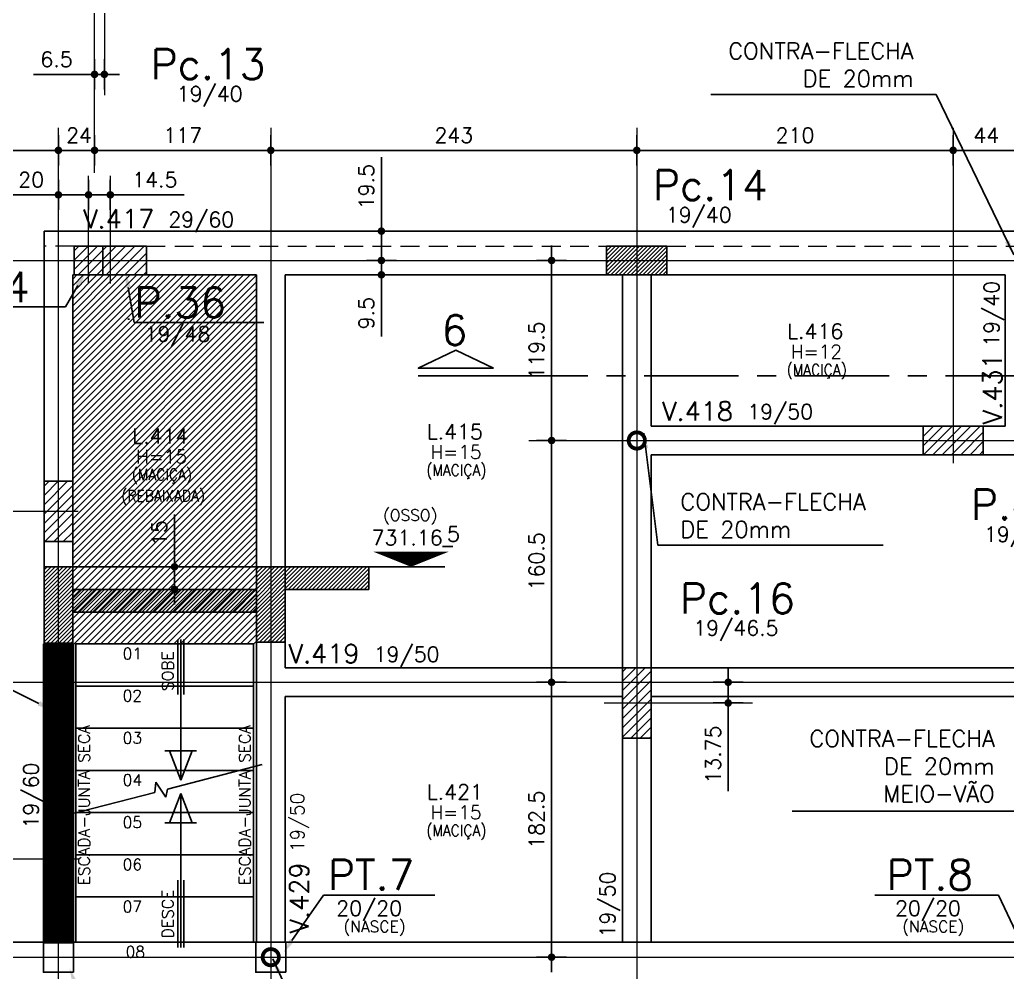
# Model space of a CAD drawing. Header units: inches. Extents: x 17515 to 34518, y -9122 to -4917.
# Drawn here: x 18846 to 19501, y -7800 to -7167 of the extents above; entities that cross this region are included whole.
import ezdxf
from ezdxf.enums import TextEntityAlignment as Align

# ---------------------------------------------------------------- set-up
doc = ezdxf.new("R2010")
doc.units = ezdxf.units.IN
doc.header["$LTSCALE"] = 50
doc.header["$MEASUREMENT"] = 0
doc.linetypes.add('CENTER', pattern=[2, 1.25, -0.25, 0.25, -0.25])
doc.linetypes.add('HIDDEN', pattern=[0.375, 0.25, -0.125])
for name, color, linetype in [('ALVENARIA', 10, 'HIDDEN'), ('CONTRA-FLECHA', 152, 'Continuous'), ('CORTE-FORMA', 1, 'Continuous'), ('COTA', 6, 'Continuous'), ('ESCADA', 8, 'Continuous'), ('FO-HACHURA_PILAR-CONT', 252, 'Continuous'), ('FO-HACHURA_PILAR-MORRE', 252, 'Continuous'), ('FO-TEXTO-LAJES', 152, 'Continuous'), ('FO-TEXTO-VIGAS', 3, 'Continuous'), ('HACHUR LAJE', 141, 'Continuous'), ('NIVEL', 3, 'Continuous'), ('P-C', 1, 'Continuous'), ('P-M', 7, 'Continuous'), ('P-N', 5, 'Continuous'), ('PAREDE', 191, 'Continuous'), ('TEXTO', 3, 'Continuous')]:
    doc.layers.add(name, color=color, linetype=linetype)
for name, color, linetype, lineweight in [('FO-Eixos', 150, 'Continuous', 5), ('FO-Textos dos pilares', 3, 'Continuous', 20), ('FO-Vigas', 2, 'Continuous', 30)]:
    doc.layers.add(name, color=color, linetype=linetype, lineweight=lineweight)
doc.styles.add('ROMANS', font='romans.shx')
doc.dimstyles.new('COTA_50', dxfattribs={"dimscale": 5, "dimtxt": 2, "dimasz": 1, "dimexe": 2, "dimexo": 1.5, "dimgap": 1, "dimtad": 1, "dimzin": 12, "dimdsep": 46, "dimtxsty": 'ROMANS', "dimblk1": 'COTA', "dimblk2": 'COTA', "dimsah": 1, "dimcen": -4, "dimdle": 1.5, "dimclrd": 6, "dimclre": 6, "dimclrt": 3, "dimadec": 0, "dimazin": 0, "dimtfac": 1, "dimtofl": 0, "dimtmove": 0, "dimatfit": 3, "dimldrblk": 'COTA', "dimfxl": 1, "dimtolj": 1, "dimtzin": 12, "dimarcsym": 0})
doc.dimstyles.new('NOTA', dxfattribs={"dimscale": 5, "dimtxt": 2, "dimasz": 2, "dimexe": 1.5, "dimexo": 2, "dimgap": 1, "dimtad": 1, "dimdec": 1, "dimzin": 12, "dimdsep": 46, "dimtxsty": 'ROMANS', "dimcen": 0.09, "dimclrd": 8, "dimclre": 8, "dimclrt": 3, "dimadec": 0, "dimazin": 0, "dimtfac": 1, "dimtdec": 1, "dimtofl": 0, "dimtmove": 0, "dimatfit": 3, "dimfxl": 1, "dimtolj": 1, "dimtzin": 12, "dimarcsym": 0})

# ---------------------------------------------------------------- blocks, each defined once
blk = doc.blocks.new('COTA')
at = {"layer": 'COTA'}
for p, q in [((0, -2), (0, 2)), ((2, 0), (-2, 0))]:
    blk.add_line(p, q, dxfattribs=at)
at = {"layer": 'COTA', "const_width": 0.5}
blk.add_lwpolyline([(-0.25, 0, 1), (0.25, 0, 1)], format="xyb", close=True, dxfattribs=at)
blk = doc.blocks.new('*D7')
at = {"layer": 'COTA', "color": 6, "lineweight": -2, "transparency": 16777216}
for p, q in [((18948.5, -7525.5), (18948.5, -7495.74)), ((18951.5, -7530.5), (18958.5, -7530.5)), ((18951.5, -7545.5), (18958.5, -7545.5)), ((18948.5, -7550.5), (18948.5, -7555.5))]:
    blk.add_line(p, q, dxfattribs=at)
at = {"layer": 'Defpoints', "color": 0, "transparency": 16777216}
for p in [(18944, -7530.5), (18948.5, -7530.5), (18944, -7545.5)]:
    blk.add_point(p, dxfattribs=at)
at = {"layer": 'COTA', "color": 6, "lineweight": -2, "transparency": 16777216, "xscale": 5, "yscale": 5, "zscale": 5}
for p, rotation in [((18948.5, -7530.5), 270), ((18948.5, -7545.5), 90)]:
    blk.add_blockref('COTA', p, dxfattribs=dict(at, rotation=rotation))
at = {"layer": 'COTA', "color": 3, "transparency": 16777216, "insert": (18938.5, -7508.12), "char_height": 10, "attachment_point": 5, "rotation": 90, "style": 'ROMANS'}
blk.add_mtext('\\A1;15', dxfattribs=at)
blk = doc.blocks.new('*D26')
at = {"layer": 'COTA', "color": 6, "lineweight": -2, "transparency": 16777216}
for p, q in [((18224.01, -7252.09), (18224.01, -7244.02)), ((18871.43, -7254.05), (18871.43, -7244.02)), ((18866.43, -7254.02), (18229.01, -7254.02))]:
    blk.add_line(p, q, dxfattribs=at)
at = {"layer": 'Defpoints', "color": 0, "transparency": 16777216}
for p in [(18224.01, -7254.02), (18224.01, -7259.59), (18871.43, -7261.55)]:
    blk.add_point(p, dxfattribs=at)
at = {"layer": 'COTA', "color": 6, "lineweight": -2, "transparency": 16777216, "xscale": 5, "yscale": 5, "zscale": 5, "rotation": 180}
blk.add_blockref('COTA', (18224.01, -7254.02), dxfattribs=at)
at = {"layer": 'COTA', "color": 6, "lineweight": -2, "transparency": 16777216, "xscale": 5, "yscale": 5, "zscale": 5}
blk.add_blockref('COTA', (18871.43, -7254.02), dxfattribs=at)
at = {"layer": 'COTA', "color": 3, "transparency": 16777216, "insert": (18547.72, -7244.02), "char_height": 10, "attachment_point": 5, "style": 'ROMANS'}
blk.add_mtext('\\A1;%%P647.5', dxfattribs=at)
blk = doc.blocks.new('*D27')
at = {"layer": 'COTA', "color": 6, "lineweight": -2, "transparency": 16777216}
for p, q in [((18871.43, -7248.65), (18871.43, -7244.02)), ((18895.43, -7248.65), (18895.43, -7244.02)), ((18890.43, -7254.02), (18876.43, -7254.02))]:
    blk.add_line(p, q, dxfattribs=at)
at = {"layer": 'Defpoints', "color": 0, "transparency": 16777216}
for p in [(18871.43, -7254.02), (18871.43, -7256.15), (18895.43, -7256.15)]:
    blk.add_point(p, dxfattribs=at)
at = {"layer": 'COTA', "color": 6, "lineweight": -2, "transparency": 16777216, "xscale": 5, "yscale": 5, "zscale": 5, "rotation": 180}
blk.add_blockref('COTA', (18871.43, -7254.02), dxfattribs=at)
at = {"layer": 'COTA', "color": 6, "lineweight": -2, "transparency": 16777216, "xscale": 5, "yscale": 5, "zscale": 5}
blk.add_blockref('COTA', (18895.43, -7254.02), dxfattribs=at)
at = {"layer": 'COTA', "color": 3, "transparency": 16777216, "insert": (18885.12, -7244.02), "char_height": 10, "attachment_point": 5, "style": 'ROMANS'}
blk.add_mtext('\\A1;24', dxfattribs=at)
blk = doc.blocks.new('*D28')
at = {"layer": 'COTA', "color": 6, "lineweight": -2, "transparency": 16777216}
for p, q in [((18895.43, -7253.65), (18895.43, -7264.02)), ((18900.43, -7254.02), (19007.43, -7254.02)), ((19012.43, -7253.65), (19012.43, -7264.02))]:
    blk.add_line(p, q, dxfattribs=at)
at = {"layer": 'Defpoints', "color": 0, "transparency": 16777216}
for p in [(18895.43, -7246.15), (19012.43, -7246.15), (19012.43, -7254.02)]:
    blk.add_point(p, dxfattribs=at)
at = {"layer": 'COTA', "color": 6, "lineweight": -2, "transparency": 16777216, "xscale": 5, "yscale": 5, "zscale": 5, "rotation": 180}
blk.add_blockref('COTA', (18895.43, -7254.02), dxfattribs=at)
at = {"layer": 'COTA', "color": 6, "lineweight": -2, "transparency": 16777216, "xscale": 5, "yscale": 5, "zscale": 5}
blk.add_blockref('COTA', (19012.43, -7254.02), dxfattribs=at)
at = {"layer": 'COTA', "color": 3, "transparency": 16777216, "insert": (18953.93, -7244.02), "char_height": 10, "attachment_point": 5, "style": 'ROMANS'}
blk.add_mtext('\\A1;117', dxfattribs=at)
blk = doc.blocks.new('*D29')
at = {"layer": 'COTA', "color": 6, "lineweight": -2, "transparency": 16777216}
for p, q in [((19012.43, -7254.27), (19012.43, -7244.02)), ((19255.4, -7254.27), (19255.4, -7244.02)), ((19017.43, -7254.02), (19250.4, -7254.02))]:
    blk.add_line(p, q, dxfattribs=at)
at = {"layer": 'Defpoints', "color": 0, "transparency": 16777216}
for p in [(19255.4, -7254.02), (19012.43, -7261.77), (19255.4, -7261.77)]:
    blk.add_point(p, dxfattribs=at)
at = {"layer": 'COTA', "color": 6, "lineweight": -2, "transparency": 16777216, "xscale": 5, "yscale": 5, "zscale": 5, "rotation": 180}
blk.add_blockref('COTA', (19012.43, -7254.02), dxfattribs=at)
at = {"layer": 'COTA', "color": 6, "lineweight": -2, "transparency": 16777216, "xscale": 5, "yscale": 5, "zscale": 5}
blk.add_blockref('COTA', (19255.4, -7254.02), dxfattribs=at)
at = {"layer": 'COTA', "color": 3, "transparency": 16777216, "insert": (19133.92, -7244.02), "char_height": 10, "attachment_point": 5, "style": 'ROMANS'}
blk.add_mtext('\\A1;243', dxfattribs=at)
blk = doc.blocks.new('*D30')
at = {"layer": 'COTA', "color": 6, "lineweight": -2, "transparency": 16777216}
for p, q in [((19255.4, -7256.09), (19255.4, -7244.02)), ((19465.43, -7256.09), (19465.43, -7244.02)), ((19260.4, -7254.02), (19460.43, -7254.02))]:
    blk.add_line(p, q, dxfattribs=at)
at = {"layer": 'Defpoints', "color": 0, "transparency": 16777216}
for p in [(19465.43, -7254.02), (19255.4, -7263.59), (19465.43, -7263.59)]:
    blk.add_point(p, dxfattribs=at)
at = {"layer": 'COTA', "color": 6, "lineweight": -2, "transparency": 16777216, "xscale": 5, "yscale": 5, "zscale": 5, "rotation": 180}
blk.add_blockref('COTA', (19255.4, -7254.02), dxfattribs=at)
at = {"layer": 'COTA', "color": 6, "lineweight": -2, "transparency": 16777216, "xscale": 5, "yscale": 5, "zscale": 5}
blk.add_blockref('COTA', (19465.43, -7254.02), dxfattribs=at)
at = {"layer": 'COTA', "color": 3, "transparency": 16777216, "insert": (19360.42, -7244.02), "char_height": 10, "attachment_point": 5, "style": 'ROMANS'}
blk.add_mtext('\\A1;210', dxfattribs=at)
blk = doc.blocks.new('*D31')
at = {"layer": 'COTA', "color": 6, "lineweight": -2, "transparency": 16777216}
for p, q in [((19465.43, -7259.14), (19465.43, -7244.02)), ((19509.43, -7259.14), (19509.43, -7244.02)), ((19470.43, -7254.02), (19504.43, -7254.02))]:
    blk.add_line(p, q, dxfattribs=at)
at = {"layer": 'Defpoints', "color": 0, "transparency": 16777216}
for p in [(19509.43, -7254.02), (19465.43, -7266.64), (19509.43, -7266.64)]:
    blk.add_point(p, dxfattribs=at)
at = {"layer": 'COTA', "color": 6, "lineweight": -2, "transparency": 16777216, "xscale": 5, "yscale": 5, "zscale": 5, "rotation": 180}
blk.add_blockref('COTA', (19465.43, -7254.02), dxfattribs=at)
at = {"layer": 'COTA', "color": 6, "lineweight": -2, "transparency": 16777216, "xscale": 5, "yscale": 5, "zscale": 5}
blk.add_blockref('COTA', (19509.43, -7254.02), dxfattribs=at)
at = {"layer": 'COTA', "color": 3, "transparency": 16777216, "insert": (19487.43, -7244.02), "char_height": 10, "attachment_point": 5, "style": 'ROMANS'}
blk.add_mtext('\\A1;44', dxfattribs=at)
blk = doc.blocks.new('*D32')
at = {"layer": 'COTA', "color": 6, "lineweight": -2, "transparency": 16777216}
for p, q in [((19509.43, -7257.31), (19509.43, -7244.02)), ((19683.93, -7257.31), (19683.93, -7244.02)), ((19514.43, -7254.02), (19678.93, -7254.02))]:
    blk.add_line(p, q, dxfattribs=at)
at = {"layer": 'Defpoints', "color": 0, "transparency": 16777216}
for p in [(19683.93, -7254.02), (19509.43, -7264.81), (19683.93, -7264.81)]:
    blk.add_point(p, dxfattribs=at)
at = {"layer": 'COTA', "color": 6, "lineweight": -2, "transparency": 16777216, "xscale": 5, "yscale": 5, "zscale": 5, "rotation": 180}
blk.add_blockref('COTA', (19509.43, -7254.02), dxfattribs=at)
at = {"layer": 'COTA', "color": 6, "lineweight": -2, "transparency": 16777216, "xscale": 5, "yscale": 5, "zscale": 5}
blk.add_blockref('COTA', (19683.93, -7254.02), dxfattribs=at)
at = {"layer": 'COTA', "color": 3, "transparency": 16777216, "insert": (19596.68, -7244.02), "char_height": 10, "attachment_point": 5, "style": 'ROMANS'}
blk.add_mtext('\\A1;174.5', dxfattribs=at)
blk = doc.blocks.new('*D99')
at = {"layer": 'COTA', "color": 6, "lineweight": -2, "transparency": 16777216}
for p, q in [((19197.68, -7327.15), (19188.84, -7327.15)), ((19198.84, -7332.15), (19198.84, -7441.65)), ((19197.68, -7446.65), (19188.84, -7446.65))]:
    blk.add_line(p, q, dxfattribs=at)
at = {"layer": 'Defpoints', "color": 0, "transparency": 16777216}
for p in [(19205.18, -7327.15), (19198.84, -7446.65), (19205.18, -7446.65)]:
    blk.add_point(p, dxfattribs=at)
at = {"layer": 'COTA', "color": 6, "lineweight": -2, "transparency": 16777216, "xscale": 5, "yscale": 5, "zscale": 5}
for p, rotation in [((19198.84, -7327.15), 90), ((19198.84, -7446.65), 270)]:
    blk.add_blockref('COTA', p, dxfattribs=dict(at, rotation=rotation))
at = {"layer": 'COTA', "color": 3, "transparency": 16777216, "insert": (19188.84, -7386.9), "char_height": 10, "attachment_point": 5, "rotation": 90, "style": 'ROMANS'}
blk.add_mtext('\\A1;119.5', dxfattribs=at)
blk = doc.blocks.new('*D100')
at = {"layer": 'COTA', "color": 6, "lineweight": -2, "transparency": 16777216}
for p, q in [((19202.09, -7446.65), (19188.84, -7446.65)), ((19198.84, -7451.65), (19198.84, -7602.15)), ((19202.09, -7607.15), (19188.84, -7607.15))]:
    blk.add_line(p, q, dxfattribs=at)
at = {"layer": 'Defpoints', "color": 0, "transparency": 16777216}
for p in [(19209.59, -7446.65), (19198.84, -7607.15), (19209.59, -7607.15)]:
    blk.add_point(p, dxfattribs=at)
at = {"layer": 'COTA', "color": 6, "lineweight": -2, "transparency": 16777216, "xscale": 5, "yscale": 5, "zscale": 5}
for p, rotation in [((19198.84, -7446.65), 90), ((19198.84, -7607.15), 270)]:
    blk.add_blockref('COTA', p, dxfattribs=dict(at, rotation=rotation))
at = {"layer": 'COTA', "color": 3, "transparency": 16777216, "insert": (19188.84, -7526.9), "char_height": 10, "attachment_point": 5, "rotation": 90, "style": 'ROMANS'}
blk.add_mtext('\\A1;160.5', dxfattribs=at)
blk = doc.blocks.new('*D101')
at = {"layer": 'COTA', "color": 6, "lineweight": -2, "transparency": 16777216}
for p, q in [((19205.79, -7607.15), (19188.84, -7607.15)), ((19198.84, -7612.15), (19198.84, -7784.65)), ((19205.79, -7789.65), (19188.84, -7789.65))]:
    blk.add_line(p, q, dxfattribs=at)
at = {"layer": 'Defpoints', "color": 0, "transparency": 16777216}
for p in [(19213.29, -7607.15), (19198.84, -7789.65), (19213.29, -7789.65)]:
    blk.add_point(p, dxfattribs=at)
at = {"layer": 'COTA', "color": 6, "lineweight": -2, "transparency": 16777216, "xscale": 5, "yscale": 5, "zscale": 5}
for p, rotation in [((19198.84, -7607.15), 90), ((19198.84, -7789.65), 270)]:
    blk.add_blockref('COTA', p, dxfattribs=dict(at, rotation=rotation))
at = {"layer": 'COTA', "color": 3, "transparency": 16777216, "insert": (19188.84, -7698.4), "char_height": 10, "attachment_point": 5, "rotation": 90, "style": 'ROMANS'}
blk.add_mtext('\\A1;182.5', dxfattribs=at)
blk = doc.blocks.new('*D140')
at = {"layer": 'COTA', "color": 6, "lineweight": -2, "transparency": 16777216}
for p, q in [((18890.43, -7203.59), (18854.96, -7203.59)), ((18895.43, -7203.61), (18895.43, -7213.59)), ((18901.93, -7203.61), (18901.93, -7213.59)), ((18906.93, -7203.59), (18911.93, -7203.59))]:
    blk.add_line(p, q, dxfattribs=at)
at = {"layer": 'Defpoints', "color": 0, "transparency": 16777216}
for p in [(18895.43, -7196.11), (18901.93, -7196.11), (18895.43, -7203.59)]:
    blk.add_point(p, dxfattribs=at)
at = {"layer": 'COTA', "color": 6, "lineweight": -2, "transparency": 16777216, "xscale": 5, "yscale": 5, "zscale": 5}
blk.add_blockref('COTA', (18895.43, -7203.59), dxfattribs=at)
at = {"layer": 'COTA', "color": 6, "lineweight": -2, "transparency": 16777216, "xscale": 5, "yscale": 5, "zscale": 5, "rotation": 180}
blk.add_blockref('COTA', (18901.93, -7203.59), dxfattribs=at)
at = {"layer": 'COTA', "color": 3, "transparency": 16777216, "insert": (18870.19, -7193.59), "char_height": 10, "attachment_point": 5, "style": 'ROMANS'}
blk.add_mtext('\\A1;6.5', dxfattribs=at)
blk = doc.blocks.new('*D154')
at = {"layer": 'COTA', "color": 6, "lineweight": -2, "transparency": 16777216}
for p, q in [((19316.09, -7602.15), (19316.09, -7597.15)), ((19321.03, -7607.15), (19326.09, -7607.15)), ((19321.03, -7620.9), (19326.09, -7620.9)), ((19316.09, -7625.9), (19316.09, -7679.47))]:
    blk.add_line(p, q, dxfattribs=at)
at = {"layer": 'Defpoints', "color": 0, "transparency": 16777216}
for p in [(19313.53, -7607.15), (19313.53, -7620.9), (19316.09, -7620.9)]:
    blk.add_point(p, dxfattribs=at)
at = {"layer": 'COTA', "color": 6, "lineweight": -2, "transparency": 16777216, "xscale": 5, "yscale": 5, "zscale": 5}
for p, rotation in [((19316.09, -7607.15), 270), ((19316.09, -7620.9), 90)]:
    blk.add_blockref('COTA', p, dxfattribs=dict(at, rotation=rotation))
at = {"layer": 'COTA', "color": 3, "transparency": 16777216, "insert": (19306.09, -7655.19), "char_height": 10, "attachment_point": 5, "rotation": 90, "style": 'ROMANS'}
blk.add_mtext('\\A1;13.75', dxfattribs=at)
blk = doc.blocks.new('*D263')
at = {"layer": 'COTA', "color": 6, "lineweight": -2, "transparency": 16777216}
for p, q in [((19085.88, -7322.15), (19085.88, -7317.15)), ((19081.46, -7327.15), (19075.88, -7327.15)), ((19081.46, -7336.65), (19075.88, -7336.65)), ((19085.88, -7341.65), (19085.88, -7377.6))]:
    blk.add_line(p, q, dxfattribs=at)
at = {"layer": 'Defpoints', "color": 0, "transparency": 16777216}
for p in [(19088.96, -7327.15), (19085.88, -7336.65), (19088.96, -7336.65)]:
    blk.add_point(p, dxfattribs=at)
at = {"layer": 'COTA', "color": 6, "lineweight": -2, "transparency": 16777216, "xscale": 5, "yscale": 5, "zscale": 5}
for p, rotation in [((19085.88, -7327.15), 270), ((19085.88, -7336.65), 90)]:
    blk.add_blockref('COTA', p, dxfattribs=dict(at, rotation=rotation))
at = {"layer": 'COTA', "color": 3, "transparency": 16777216, "insert": (19075.88, -7362.13), "char_height": 10, "attachment_point": 5, "rotation": 90, "style": 'ROMANS'}
blk.add_mtext('\\A1;9.5', dxfattribs=at)
blk = doc.blocks.new('*D264')
at = {"layer": 'COTA', "color": 6, "lineweight": -2, "transparency": 16777216}
for p, q in [((19085.88, -7302.65), (19085.88, -7258.6)), ((19090.25, -7307.65), (19075.88, -7307.65)), ((19090.25, -7327.15), (19075.88, -7327.15)), ((19085.88, -7332.15), (19085.88, -7337.15))]:
    blk.add_line(p, q, dxfattribs=at)
at = {"layer": 'Defpoints', "color": 0, "transparency": 16777216}
for p in [(19085.88, -7307.65), (19097.75, -7307.65), (19097.75, -7327.15)]:
    blk.add_point(p, dxfattribs=at)
at = {"layer": 'COTA', "color": 6, "lineweight": -2, "transparency": 16777216, "xscale": 5, "yscale": 5, "zscale": 5}
for p, rotation in [((19085.88, -7307.65), 270), ((19085.88, -7327.15), 90)]:
    blk.add_blockref('COTA', p, dxfattribs=dict(at, rotation=rotation))
at = {"layer": 'COTA', "color": 3, "transparency": 16777216, "insert": (19075.88, -7278.13), "char_height": 10, "attachment_point": 5, "rotation": 90, "style": 'ROMANS'}
blk.add_mtext('\\A1;19.5', dxfattribs=at)
blk = doc.blocks.new('*D265')
at = {"layer": 'COTA', "color": 6, "lineweight": -2, "transparency": 16777216}
for p, q in [((18871.43, -7283.56), (18840.24, -7283.56)), ((18871.43, -7287.92), (18871.43, -7293.56)), ((18886.43, -7283.56), (18876.43, -7283.56)), ((18891.43, -7287.92), (18891.43, -7293.56))]:
    blk.add_line(p, q, dxfattribs=at)
at = {"layer": 'Defpoints', "color": 0, "transparency": 16777216}
for p in [(18871.43, -7280.42), (18891.43, -7280.42), (18871.43, -7283.56)]:
    blk.add_point(p, dxfattribs=at)
at = {"layer": 'COTA', "color": 6, "lineweight": -2, "transparency": 16777216, "xscale": 5, "yscale": 5, "zscale": 5, "rotation": 180}
blk.add_blockref('COTA', (18871.43, -7283.56), dxfattribs=at)
at = {"layer": 'COTA', "color": 6, "lineweight": -2, "transparency": 16777216, "xscale": 5, "yscale": 5, "zscale": 5}
blk.add_blockref('COTA', (18891.43, -7283.56), dxfattribs=at)
at = {"layer": 'COTA', "color": 3, "transparency": 16777216, "insert": (18853.34, -7273.56), "char_height": 10, "attachment_point": 5, "style": 'ROMANS'}
blk.add_mtext('\\A1;20', dxfattribs=at)
blk = doc.blocks.new('*D266')
at = {"layer": 'COTA', "color": 6, "lineweight": -2, "transparency": 16777216}
for p, q in [((18886.43, -7283.56), (18881.43, -7283.56)), ((18891.43, -7285.94), (18891.43, -7293.56)), ((18905.9, -7285.94), (18905.9, -7293.56)), ((18910.9, -7283.56), (18954.95, -7283.56))]:
    blk.add_line(p, q, dxfattribs=at)
at = {"layer": 'Defpoints', "color": 0, "transparency": 16777216}
for p in [(18891.43, -7278.44), (18905.9, -7278.44), (18905.9, -7283.56)]:
    blk.add_point(p, dxfattribs=at)
at = {"layer": 'COTA', "color": 6, "lineweight": -2, "transparency": 16777216, "xscale": 5, "yscale": 5, "zscale": 5}
blk.add_blockref('COTA', (18891.43, -7283.56), dxfattribs=at)
at = {"layer": 'COTA', "color": 6, "lineweight": -2, "transparency": 16777216, "xscale": 5, "yscale": 5, "zscale": 5, "rotation": 180}
blk.add_blockref('COTA', (18905.9, -7283.56), dxfattribs=at)
at = {"layer": 'COTA', "color": 3, "transparency": 16777216, "insert": (18935.42, -7273.56), "char_height": 10, "attachment_point": 5, "style": 'ROMANS'}
blk.add_mtext('\\A1;14.5', dxfattribs=at)

msp = doc.modelspace()

# ---------------------------------------------------------------- hatches: boundary and pattern name
at = {"layer": 'CORTE-FORMA'}
h = msp.add_hatch(dxfattribs=at)
h.set_pattern_fill('ANSI31', color=70, scale=15)
edge = h.paths.add_edge_path()
edge.add_line((18880.933, -7545.5), (19002.932, -7545.5))
edge.add_line((19002.932, -7545.5), (19002.932, -7530.5))
edge.add_line((19002.932, -7530.5), (19077.5, -7530.5))
edge.add_line((19077.5, -7530.5), (19077.5, -7545.5))
edge.add_line((19021.932, -7545.5), (19077.5, -7545.5))
edge.add_line((19021.932, -7580.5), (19021.932, -7545.5))
edge.add_line((19002.932, -7580.5), (19021.932, -7580.5))
edge.add_line((19002.932, -7580.5), (19002.932, -7560.5))
edge.add_line((18880.933, -7560.5), (19002.932, -7560.5))
edge.add_line((18880.933, -7590.5), (18880.933, -7560.5))
edge.add_line((18861.933, -7590.5), (18880.933, -7590.5))
edge.add_line((18861.933, -7590.5), (18861.933, -7530.5))
edge.add_line((18861.933, -7530.5), (18880.933, -7530.5))
edge.add_line((18880.933, -7545.5), (18880.933, -7530.5))
at = {"layer": 'FO-HACHURA_PILAR-CONT'}
h = msp.add_hatch(dxfattribs=at)
h.set_pattern_fill('ANSI31', color=256, scale=15)
h.paths.add_polyline_path([(19275.383, -7336.65), (19275.383, -7327.15), (19275.383, -7317.65), (19255.383, -7317.65), (19235.383, -7317.65), (19235.383, -7327.15), (19235.383, -7336.65), (19255.383, -7336.65)])
at = {"layer": 'FO-HACHURA_PILAR-MORRE'}
h = msp.add_hatch(dxfattribs=at)
h.set_pattern_fill('ANSI31', color=256, scale=35)
h.paths.add_polyline_path([(18929.899, -7336.65), (18929.899, -7327.15), (18929.899, -7317.65), (18905.899, -7317.65), (18881.899, -7317.65), (18881.899, -7327.15), (18881.899, -7336.65), (18905.899, -7336.65)])
h = msp.add_hatch(dxfattribs=at)
h.set_pattern_fill('ANSI31', color=256, scale=35)
h.paths.add_polyline_path([(19445.433, -7437.15), (19445.433, -7446.65), (19445.433, -7456.15), (19465.433, -7456.15), (19485.433, -7456.15), (19485.433, -7446.65), (19485.433, -7437.15), (19465.433, -7437.15)])
h = msp.add_hatch(dxfattribs=at)
h.set_pattern_fill('ANSI31', color=256, scale=35)
h.paths.add_polyline_path([(18880.933, -7473.65), (18871.433, -7473.65), (18861.933, -7473.65), (18861.933, -7493.65), (18861.933, -7513.65), (18871.433, -7513.65), (18880.933, -7513.65), (18880.933, -7493.65)])
h = msp.add_hatch(dxfattribs=at)
h.set_pattern_fill('ANSI31', color=256, scale=35)
h.paths.add_polyline_path([(19245.899, -7597.65), (19245.899, -7644.15), (19264.899, -7644.15), (19264.899, -7597.65)])
h = msp.add_hatch(dxfattribs=at)
h.set_pattern_fill('ANSI31', color=256, scale=35)
h.paths.add_polyline_path([(18880.933, -7704.65), (18871.433, -7704.65), (18861.933, -7704.65), (18861.933, -7724.65), (18861.933, -7744.65), (18871.433, -7744.65), (18880.933, -7744.65), (18880.933, -7724.65)])
at = {"layer": 'HACHUR LAJE'}
h = msp.add_hatch(dxfattribs=at)
h.set_pattern_fill('ANSI31', color=21, scale=25)
h.paths.add_polyline_path([(19002.932, -7336.65), (18880.933, -7336.65), (18880.933, -7581.65), (19002.932, -7581.65)])
at = {"layer": 'PAREDE', "linetype": 'Continuous', "lineweight": 50}
h = msp.add_hatch(dxfattribs=at)
h.set_pattern_fill('ANSI31', color=256, scale=15)
h.set_pattern_definition([(45, (-2140, -1e-05), (-1.32582521, 1.32582521), [])])
h.paths.add_polyline_path([(18861.933, -7581.65), (18880.933, -7581.65), (18880.933, -7779.65), (18861.933, -7779.65)])

# ---------------------------------------------------------------- linework, layer by layer
at = {"layer": 'ALVENARIA', "lineweight": 5}
for p, q in [((18881.965, -7317.65), (18861.933, -7317.65)), ((18929.899, -7317.65), (19235.383, -7317.65)), ((19275.383, -7317.65), (19663.933, -7317.65))]:
    msp.add_line(p, q, dxfattribs=at)
at = {"layer": 'CONTRA-FLECHA', "linetype": 'Continuous', "const_width": 2.56}
for points in [[(19251.58, -7450.469, 1), (19259.217, -7442.832, 1)], [(19008.613, -7793.469, 1), (19016.25, -7785.832, 1)]]:
    msp.add_lwpolyline(points, format="xyb", close=True, dxfattribs=at)
at = {"layer": 'CORTE-FORMA'}
for p, q in [((18861.933, -7530.5), (18880.933, -7530.5)), ((18861.933, -7590.5), (18861.933, -7530.5)), ((18880.933, -7545.5), (18880.933, -7530.5)), ((19002.932, -7530.5), (19077.5, -7530.5)), ((19002.932, -7545.5), (19002.932, -7530.5)), ((18880.933, -7545.5), (19002.932, -7545.5)), ((19021.932, -7545.5), (19077.5, -7545.5)), ((19021.932, -7580.5), (19021.932, -7545.5)), ((18880.933, -7590.5), (18880.933, -7560.5)), ((18880.933, -7560.5), (19002.932, -7560.5)), ((19002.932, -7580.5), (19002.932, -7560.5)), ((19002.932, -7580.5), (19021.932, -7580.5)), ((18861.933, -7590.5), (18880.933, -7590.5))]:
    msp.add_line(p, q, dxfattribs=at)
at = {"layer": 'CORTE-FORMA', "color": 8}
for p, q in [((18880.933, -7530.5), (19002.932, -7530.5)), ((19077.5, -7530.5), (19128, -7530.5))]:
    msp.add_line(p, q, dxfattribs=at)
at = {"layer": 'CORTE-FORMA', "color": 70}
msp.add_line((19077.5, -7530.5), (19077.5, -7545.5), dxfattribs=at)
at = {"layer": 'COTA', "color": 8}
for p, q in [((18884.34, -7343.856), (18876.069, -7357.908)), ((18917.839, -7345.026), (18921.773, -7368.296)), ((18786.504, -7357.908), (18876.069, -7357.908)), ((18921.773, -7368.296), (19007.767, -7368.296)), ((18858.472, -7621.162), (18802.95, -7593.693)), ((19026.498, -7778.541), (19047.352, -7748.538)), ((19047.352, -7748.538), (19121.409, -7748.538)), ((19495.622, -7748.538), (19413.38, -7748.538)), ((19507.233, -7773.345), (19495.622, -7748.538))]:
    msp.add_line(p, q, dxfattribs=at)
for points in [[(18882.904, -7343.011), (18889.412, -7335.238), (18885.776, -7344.702)], [(18916.196, -7345.303), (18916.172, -7335.166), (18919.482, -7344.748)], [(18857.733, -7622.656), (18867.436, -7625.596), (18859.212, -7619.668)], [(19025.13, -7777.589), (19020.791, -7786.752), (19027.867, -7779.492)], [(18883.821, -7805.682), (18878.72, -7796.921), (18880.704, -7806.863)]]:
    msp.add_solid(points, dxfattribs=at)
at = {"layer": 'ESCADA'}
for p, q in [((19000.932, -7609.65), (18882.933, -7609.65)), ((19000.932, -7637.65), (18882.933, -7637.65)), ((18943.757, -7678.034), (19006.732, -7661.63)), ((19000.932, -7665.65), (18882.933, -7665.65)), ((18935.384, -7680.215), (18936.176, -7673.441)), ((18936.176, -7673.441), (18942.811, -7683.449)), ((18877.665, -7695.25), (18935.384, -7680.215)), ((18942.811, -7683.449), (18943.757, -7678.034)), ((19000.932, -7693.65), (18882.933, -7693.65)), ((19000.932, -7721.65), (18882.933, -7721.65)), ((19000.932, -7749.65), (18882.933, -7749.65))]:
    msp.add_line(p, q, dxfattribs=at)
at = {"layer": 'FO-Eixos'}
for p, q in [((18895.433, -7269.023), (18895.433, -5219.101)), ((18901.933, -7132.404), (18901.933, -7217.377)), ((18871.433, -8262.516), (18871.433, -7239.023)), ((19012.432, -7239.023), (19012.432, -8262.516)), ((19255.399, -7239.023), (19255.399, -8262.516)), ((19465.433, -7239.023), (19465.433, -7461.593)), ((18891.433, -7342.403), (18891.433, -7270.948)), ((18905.899, -7270.948), (18905.899, -7342.403)), ((18061.565, -7327.15), (21357.083, -7327.15)), ((19183.84, -7446.65), (20148.164, -7446.65)), ((18477.441, -7493.65), (18884.5, -7493.65)), ((18859.169, -7493.65), (18884.5, -7493.65)), ((18477.441, -7607.15), (20400.432, -7607.15)), ((19233.688, -7620.9), (19332.204, -7620.9)), ((18885.5, -7724.65), (18477.441, -7724.65)), ((18061.565, -7789.65), (21357.083, -7789.65))]:
    msp.add_line(p, q, dxfattribs=at)
at = {"layer": 'FO-Vigas'}
for p, q in [((18861.933, -7473.65), (18861.933, -7307.65)), ((18861.933, -7307.65), (19674.399, -7307.65)), ((18880.933, -7473.65), (18880.933, -7336.65)), ((18881.899, -7336.65), (18880.933, -7336.65)), ((18929.899, -7336.65), (19002.932, -7336.65)), ((19002.932, -7336.65), (19002.932, -7779.65)), ((19021.932, -7336.65), (19021.932, -7597.65)), ((19021.932, -7336.65), (19235.383, -7336.65)), ((19245.899, -7597.65), (19245.899, -7336.65)), ((19264.899, -7437.15), (19264.899, -7336.65)), ((19275.383, -7336.65), (19499.933, -7336.65)), ((19499.933, -7437.15), (19499.933, -7336.65)), ((18918.583, -7366.132), (18917.55, -7366.132)), ((19264.899, -7437.15), (19445.433, -7437.15)), ((19485.433, -7437.15), (19499.933, -7437.15)), ((19264.899, -7456.15), (19445.433, -7456.15)), ((19264.899, -7597.65), (19264.899, -7456.15)), ((19485.433, -7456.15), (19975.933, -7456.15)), ((18861.933, -7704.65), (18861.933, -7513.65)), ((18880.933, -7704.65), (18880.933, -7513.65)), ((19000.932, -7581.65), (18882.933, -7581.65)), ((18882.933, -7779.65), (18882.933, -7581.65)), ((19000.932, -7581.65), (19000.932, -7779.65)), ((19245.899, -7597.65), (19021.932, -7597.65)), ((19264.899, -7597.65), (20215.833, -7597.65)), ((19245.899, -7616.65), (19021.932, -7616.65)), ((19021.932, -7616.65), (19021.932, -7779.65)), ((19264.899, -7616.65), (19875.883, -7616.65)), ((19245.899, -7779.65), (19245.899, -7644.15)), ((19264.899, -7779.65), (19264.899, -7644.15)), ((18861.899, -7779.65), (18861.899, -7744.65)), ((18880.933, -7779.65), (18880.933, -7744.65)), ((18242.075, -7779.65), (19002.932, -7779.65)), ((19021.932, -7779.65), (21183.399, -7779.65))]:
    msp.add_line(p, q, dxfattribs=at)
at = {"layer": 'NIVEL', "color": 1}
msp.add_lwpolyline([(19105.5, -7530.5, 0, 50, 0), (19105.5, -7520.5, 50, 50, 0)], format="xyseb", dxfattribs=at)
at = {"layer": 'P-C'}
msp.add_lwpolyline([(19275.383, -7336.65), (19275.383, -7327.15), (19275.383, -7317.65), (19255.383, -7317.65), (19235.383, -7317.65), (19235.383, -7327.15), (19235.383, -7336.65), (19255.383, -7336.65), (19275.383, -7336.65)], close=True, dxfattribs=at)
at = {"layer": 'P-M'}
for p, q in [((19264.899, -7597.65), (19245.899, -7597.65)), ((19245.899, -7597.65), (19245.899, -7644.15)), ((19264.899, -7644.15), (19264.899, -7597.65)), ((19264.899, -7644.15), (19245.899, -7644.15))]:
    msp.add_line(p, q, dxfattribs=at)
for points in [[(18929.899, -7336.65), (18929.899, -7327.15), (18929.899, -7317.65), (18905.899, -7317.65), (18881.899, -7317.65), (18881.899, -7327.15), (18881.899, -7336.65), (18905.899, -7336.65), (18929.899, -7336.65)], [(19445.433, -7437.15), (19445.433, -7446.65), (19445.433, -7456.15), (19465.433, -7456.15), (19485.433, -7456.15), (19485.433, -7446.65), (19485.433, -7437.15), (19465.433, -7437.15), (19445.433, -7437.15)], [(18880.933, -7473.65), (18871.433, -7473.65), (18861.933, -7473.65), (18861.933, -7493.65), (18861.933, -7513.65), (18871.433, -7513.65), (18880.933, -7513.65), (18880.933, -7493.65), (18880.933, -7473.65)], [(18880.933, -7704.65), (18871.433, -7704.65), (18861.933, -7704.65), (18861.933, -7724.65), (18861.933, -7744.65), (18871.433, -7744.65), (18880.933, -7744.65), (18880.933, -7724.65), (18880.933, -7704.65)]]:
    msp.add_lwpolyline(points, close=True, dxfattribs=at)
at = {"layer": 'P-N'}
for points in [[(18900.965, -7317.65), (18881.965, -7317.65), (18881.965, -7336.65), (18900.965, -7336.65)], [(18881.433, -7799.65), (18881.433, -7779.65), (18861.433, -7779.65), (18861.433, -7799.65)], [(19022.432, -7799.65), (19022.432, -7779.65), (19002.432, -7779.65), (19002.432, -7799.65)]]:
    msp.add_lwpolyline(points, close=True, dxfattribs=at)
at = {"layer": 'PAREDE', "linetype": 'Continuous', "lineweight": 50}
msp.add_lwpolyline([(18861.933, -7581.65), (18880.933, -7581.65), (18880.933, -7779.65), (18861.933, -7779.65)], close=True, dxfattribs=at)
at = {"layer": 'TEXTO', "color": 3}
msp.add_line((19110.377, -7403.633), (19160.377, -7403.633), dxfattribs=at)
at = {"layer": 'TEXTO', "color": 8, "linetype": 'CENTER'}
msp.add_line((19160.377, -7403.633), (20173.777, -7403.633), dxfattribs=at)
at = {"layer": 'TEXTO', "color": 8}
for p, q in [((18950.647, -7578.699), (18950.647, -7615.17)), ((18952.647, -7578.699), (18952.647, -7672.141)), ((18954.647, -7578.699), (18954.647, -7615.17)), ((18963.147, -7652.627), (18942.147, -7652.627)), ((18952.647, -7672.141), (18945.147, -7652.627)), ((18960.147, -7652.627), (18952.647, -7672.141)), ((18952.647, -7680.936), (18945.147, -7700.45)), ((18960.147, -7700.45), (18952.647, -7680.936)), ((18952.647, -7680.936), (18952.647, -7783.196)), ((18963.147, -7700.45), (18942.147, -7700.45)), ((18950.647, -7783.196), (18950.647, -7738.515)), ((18954.647, -7783.196), (18954.647, -7738.515))]:
    msp.add_line(p, q, dxfattribs=at)
at = {"layer": 'TEXTO', "color": 3}
msp.add_lwpolyline([(19160.377, -7398.633), (19110.377, -7398.633), (19135.377, -7386.633), (19160.377, -7398.633)], dxfattribs=at)

# ---------------------------------------------------------------- texts
at = {"layer": 'CONTRA-FLECHA', "char_height": 11, "style": 'ROMANS'}
for s, insert, attachment_point in [('{\\Fromans.shx;CONTRA-FLECHA\\PDE 20mm}', (19439.16, -7197.216), 6), ('{\\Fromans.shx;CONTRA-FLECHA\\PDE 20mm}', (19284.365, -7496.497), 4), ('{\\Fromans.shx;CONTRA-FLECHA\\PDE 20mm\\PMEIO-VÃO}', (19493.075, -7662.847), 6)]:
    msp.add_mtext(s, dxfattribs=dict(at, insert=insert, attachment_point=attachment_point))
at = {"layer": 'FO-TEXTO-LAJES', "style": 'ROMANS'}
for s, p in [('L.416', (19355.212, -7379.102)), ('L.414', (18920.467, -7448.732)), ('L.415', (19115.967, -7445.732)), ('L.421', (19115.967, -7684.962))]:
    msp.add_text(s, height=10, dxfattribs=at).set_placement(p)
at = {"layer": 'FO-TEXTO-LAJES', "color": 3, "style": 'ROMANS'}
for s, p in [('H=12', (19357.639, -7392.184)), ('H=15', (18922.895, -7461.813)), ('H=15', (19118.395, -7458.813)), ('H=15', (19118.395, -7698.044))]:
    msp.add_text(s, height=9, dxfattribs=at).set_placement(p)
at = {"layer": 'FO-TEXTO-LAJES', "color": 4, "style": 'ROMANS', "width": 0.9}
for s, p in [('(MACIÇA)', (19354.893, -7403.401)), ('(MACIÇA)', (18920.149, -7473.031)), ('(MACIÇA)', (19115.649, -7470.031)), ('(REBAIXADA)', (18913.149, -7487.031)), ('(MACIÇA)', (19115.649, -7709.262))]:
    msp.add_text(s, height=7.5, dxfattribs=at).set_placement(p)
at = {"layer": 'FO-TEXTO-VIGAS', "color": 1, "style": 'ROMANS'}
for s, p in [('V.417', (18887.827, -7305.766)), ('V.418', (19272.155, -7433.384)), ('V.419', (19024.162, -7594.406))]:
    msp.add_text(s, height=12.5, dxfattribs=at).set_placement(p)
at = {"layer": 'FO-TEXTO-VIGAS', "style": 'ROMANS'}
for s, p in [('29/60', (18944.435, -7304.946)), ('19/50', (19328.763, -7432.564)), ('19/50', (19080.77, -7593.585))]:
    msp.add_text(s, height=10, dxfattribs=at).set_placement(p)
for s, height, p in [('19/40', 10, (19495.905, -7384.441)), ('19/60', 10, (18858.276, -7704.235)), ('19/50', 9, (19034.577, -7719.833)), ('19/50', 10, (19240.974, -7776.584))]:
    msp.add_text(s, height=height, rotation=90, dxfattribs=at).set_placement(p)
at = {"layer": 'FO-TEXTO-VIGAS', "color": 1, "style": 'ROMANS'}
for s, p in [('V.431', (19497.737, -7435.914)), ('V.429', (19037.516, -7773.883))]:
    msp.add_text(s, height=12.5, rotation=90, dxfattribs=at).set_placement(p)
at = {"layer": 'FO-Textos dos pilares', "color": 1, "style": 'ROMANS'}
for s, p in [('Pc.13', (18932.63, -7206.82)), ('Pc.14', (19266.103, -7287.144)), ('PT.4', (18794.963, -7354.752)), ('P.36', (18921.902, -7365.095)), ('P.41', (19477.293, -7499.203)), ('Pc.16', (19284.086, -7561.512)), ('PT.7', (19050.332, -7744.914)), ('PT.8', (19421.303, -7744.914))]:
    msp.add_text(s, height=20, dxfattribs=at).set_placement(p)
at = {"layer": 'FO-Textos dos pilares', "color": 3, "style": 'ROMANS'}
for s, p in [('19/40', (18950.015, -7221.512)), ('19/40', (19274.687, -7301.836)), ('19/48', (18928.597, -7380.856)), ('19/40', (19485.877, -7513.895)), ('19/46.5', (19292.934, -7576.205)), ('20/20', (19055.896, -7762.212)), ('20/20', (19426.867, -7762.212))]:
    msp.add_text(s, height=10, dxfattribs=at).set_placement(p)
at = {"layer": 'FO-Textos dos pilares', "color": 4, "style": 'ROMANS'}
for p in [(19060.681, -7773.072), (19431.652, -7773.072)]:
    msp.add_text('(NASCE)', height=7.5, dxfattribs=at).set_placement(p)
at = {"layer": 'NIVEL', "color": 4, "style": 'ROMANS'}
msp.add_text('(OSSO)', height=7.5, dxfattribs=at).set_placement((19104.952, -7499.935), align=Align.CENTER)
at = {"layer": 'NIVEL', "color": 3, "style": 'ROMANS'}
for s, p in [('731.16_', (19106.388, -7516.147)), ('5', (19133.725, -7513.684))]:
    msp.add_text(s, height=10, dxfattribs=at).set_placement(p, align=Align.CENTER)
at = {"layer": 'TEXTO', "color": 1, "style": 'ROMANS'}
msp.add_text('6', height=20, dxfattribs=at).set_placement((19125.76, -7383.361))
at = {"layer": 'TEXTO', "color": 4, "style": 'ROMANS'}
for s, p in [('01', (18914.116, -7591.837)), ('02', (18914.116, -7619.837)), ('03', (18914.116, -7647.837)), ('04', (18914.116, -7675.837)), ('05', (18914.116, -7703.837)), ('06', (18914.116, -7731.837)), ('07', (18914.116, -7759.837)), ('08', (18916.116, -7789.838))]:
    msp.add_text(s, height=7.5, dxfattribs=at).set_placement(p)
for s, p in [('SOBE', (18947.773, -7612.887)), ('ESCADA-JUNTA SECA', (18892.205, -7741.859)), ('ESCADA-JUNTA SECA', (18998.907, -7741.859)), ('DESCE', (18947.773, -7777.016))]:
    msp.add_text(s, height=7.5, rotation=90, dxfattribs=at).set_placement(p)

# ---------------------------------------------------------------- dimensions: what is measured, and where the dimension line sits
at = {"layer": 'COTA'}
for base, p1, p2, picture, middle in [((18895.433, -7203.593), (18901.933, -7196.11), (18895.433, -7196.11), '*D140', (18870.195, -7193.593)), ((19012.432, -7254.023), (18895.433, -7246.145), (19012.432, -7246.145), '*D28', (18953.932, -7244.023)), ((19509.433, -7254.023), (19465.433, -7266.636), (19509.433, -7266.636), '*D31', (19487.433, -7244.023)), ((19683.933, -7254.023), (19509.433, -7264.811), (19683.933, -7264.811), '*D32', (19596.683, -7244.023)), ((18871.433, -7283.559), (18891.433, -7280.424), (18871.433, -7280.424), '*D265', (18853.337, -7273.559))]:
    dim = msp.add_linear_dim(base=base, p1=p1, p2=p2, dimstyle='COTA_50', dxfattribs=at)
    dim.commit()
    dim.dimension.update_dxf_attribs({"geometry": picture, "text_midpoint": middle})
dim = msp.add_linear_dim(base=(18224.009, -7254.023), p1=(18871.433, -7261.548), p2=(18224.009, -7259.585), text='%%P647.5', dimstyle='COTA_50', dxfattribs=at)
dim.commit()
dim.dimension.update_dxf_attribs({"geometry": '*D26', "text_midpoint": (18547.721, -7244.023)})
dim = msp.add_linear_dim(base=(18871.433, -7254.023), p1=(18895.433, -7256.145), p2=(18871.433, -7256.145), dimstyle='COTA_50', dxfattribs=at)
dim.commit()
dim.dimension.update_dxf_attribs({"geometry": '*D27', "text_midpoint": (18885.12, -7254.023), "dimtype": 160})
for base, p1, p2, override, picture, middle in [((19255.399, -7254.023), (19012.432, -7261.769), (19255.399, -7261.769), {"dimdec": 0}, '*D29', (19133.915, -7244.023)), ((19465.433, -7254.023), (19255.399, -7263.594), (19465.433, -7263.594), {"dimdec": 0}, '*D30', (19360.416, -7244.023)), ((18905.899, -7283.559), (18891.433, -7278.444), (18905.899, -7278.444), {"dimdec": 1}, '*D266', (18935.423, -7273.559))]:
    dim = msp.add_linear_dim(base=base, p1=p1, p2=p2, dimstyle='COTA_50', override=override, dxfattribs=at)
    dim.commit()
    dim.dimension.update_dxf_attribs({"geometry": picture, "text_midpoint": middle})
for base, p1, p2, picture, middle in [((19085.877, -7307.65), (19097.751, -7327.15), (19097.751, -7307.65), '*D264', (19075.877, -7278.127)), ((19085.877, -7336.65), (19088.955, -7327.15), (19088.955, -7336.65), '*D263', (19075.877, -7362.127)), ((19198.84, -7446.65), (19205.175, -7327.15), (19205.175, -7446.65), '*D99', (19188.84, -7386.9)), ((19198.84, -7607.15), (19209.589, -7446.65), (19209.589, -7607.15), '*D100', (19188.84, -7526.9)), ((18948.5, -7530.5), (18944, -7545.5), (18944, -7530.5), '*D7', (18938.5, -7508.119)), ((19198.84, -7789.65), (19213.286, -7607.15), (19213.286, -7789.65), '*D101', (19188.84, -7698.4)), ((19316.086, -7620.9), (19313.535, -7607.15), (19313.535, -7620.9), '*D154', (19306.086, -7655.186))]:
    dim = msp.add_linear_dim(base=base, p1=p1, p2=p2, angle=90, dimstyle='COTA_50', dxfattribs=at)
    dim.commit()
    dim.dimension.update_dxf_attribs({"geometry": picture, "text_midpoint": middle})

# ---------------------------------------------------------------- leaders
at = {"layer": 'CONTRA-FLECHA', "color": 8, "annotation_type": 0, "has_hookline": 1, "text_width": 134.619}
for points, hookline_direction in [([(19505.614, -7323.332), (19454.16, -7216.883), (19444.16, -7216.883)], 1), ([(19260.172, -7441.877), (19269.365, -7516.164), (19279.365, -7516.164)], 0), ([(19566.572, -7610.969), (19508.075, -7692.728), (19498.075, -7692.728)], 1), ([(19013.709, -7790.802), (19037.854, -7843.672), (19047.854, -7843.672)], 0)]:
    msp.add_leader(points, dimstyle='NOTA', dxfattribs=dict(at, hookline_direction=hookline_direction))

doc.saveas('drawing.dxf')
